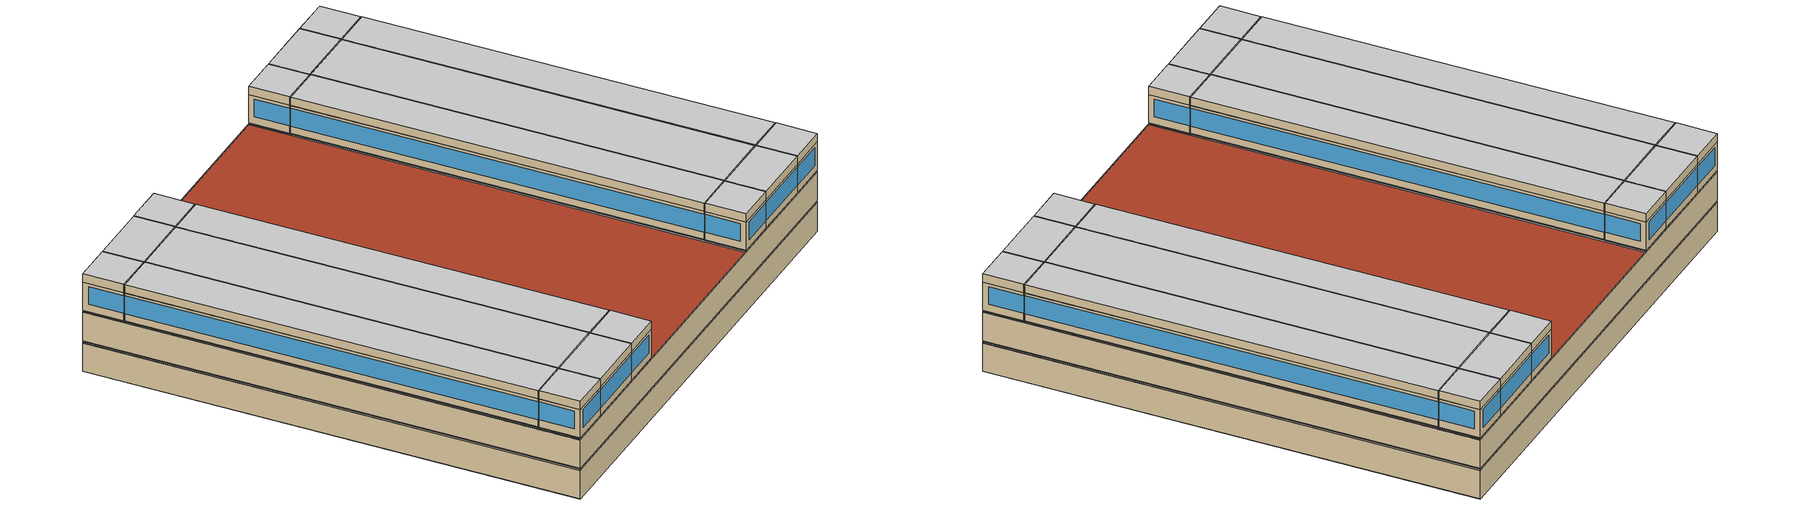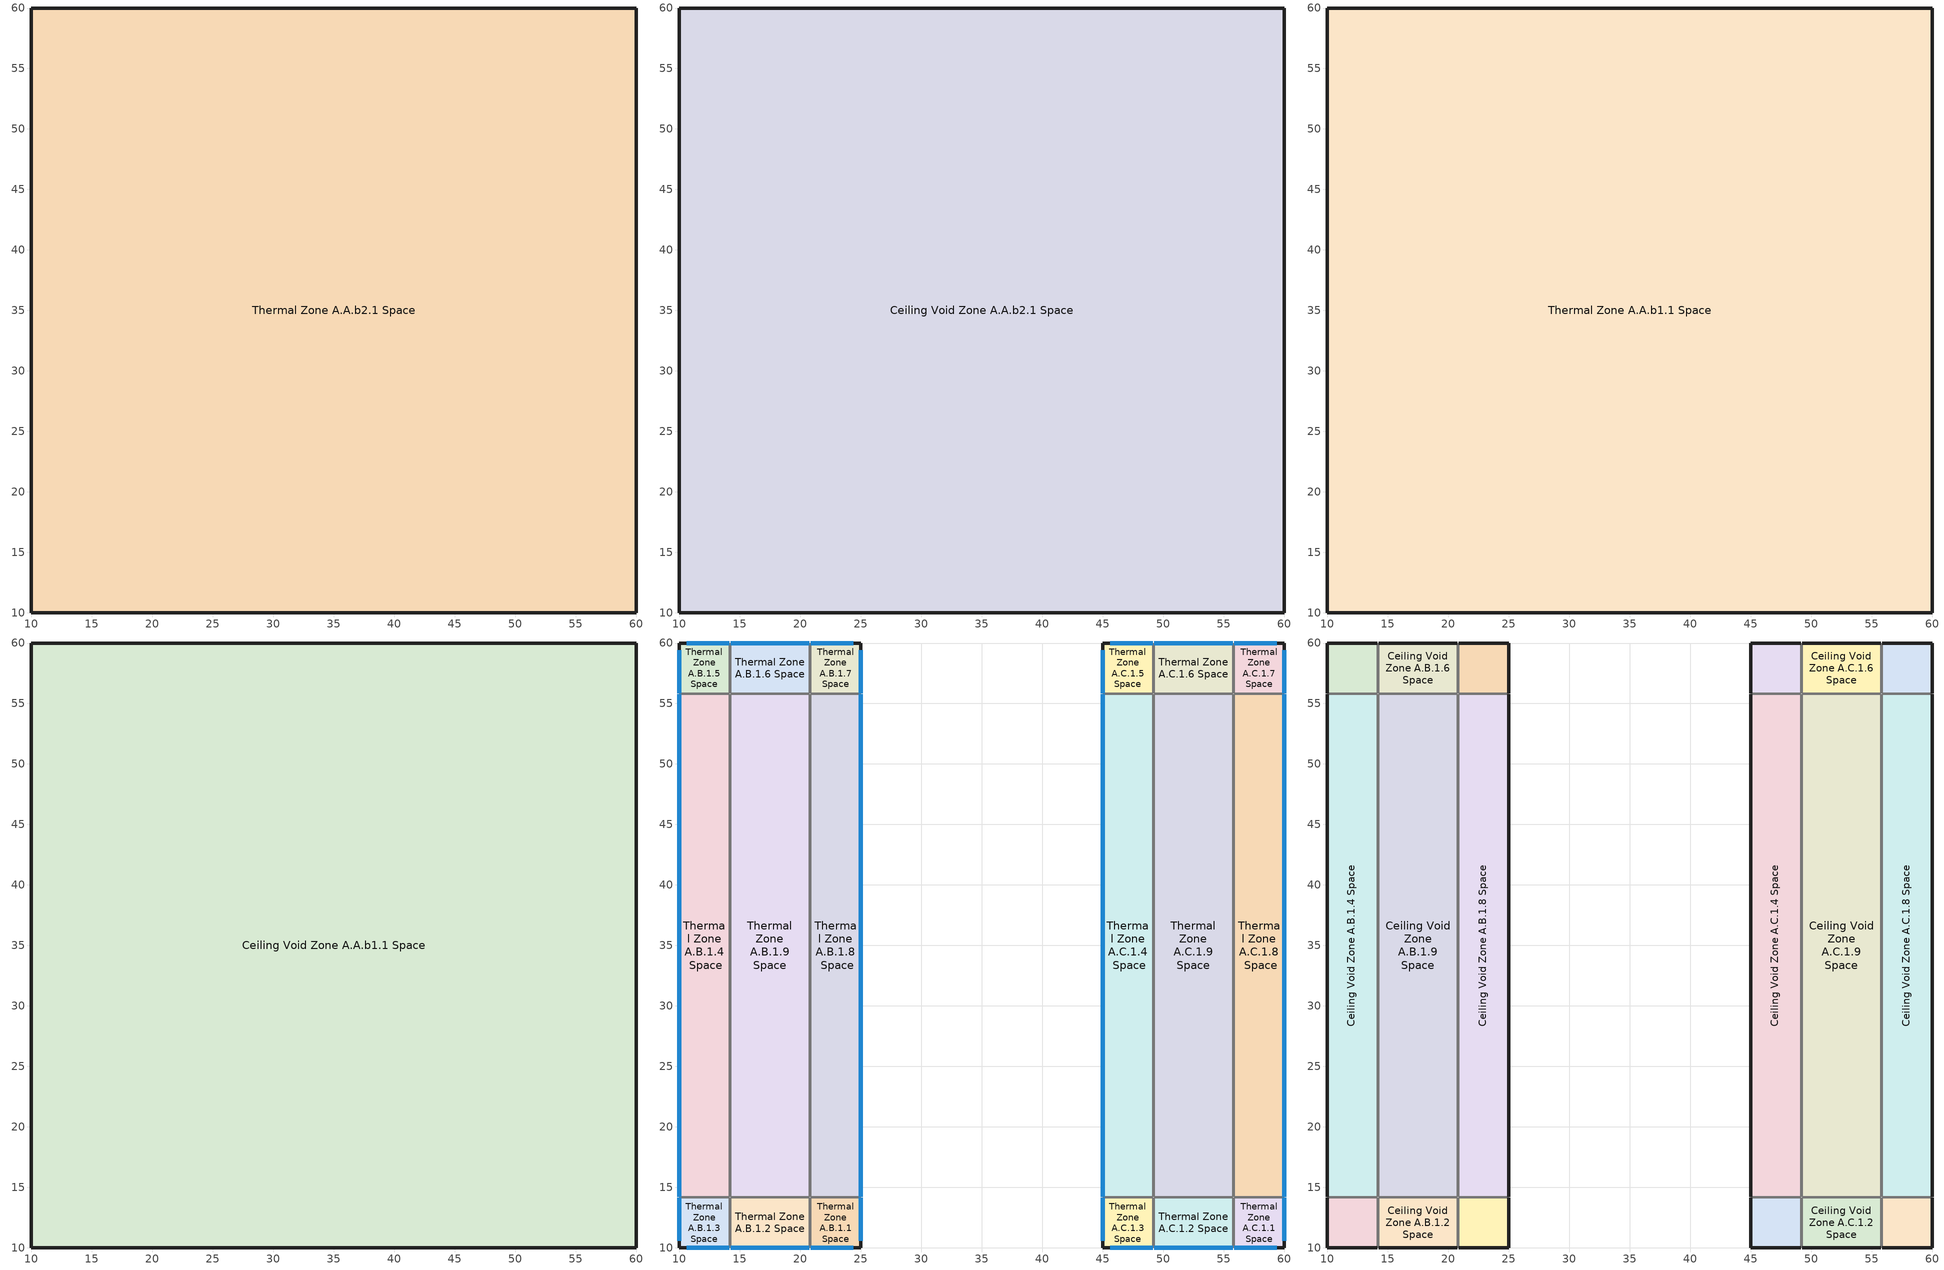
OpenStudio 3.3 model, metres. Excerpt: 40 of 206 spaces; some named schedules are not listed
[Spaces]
Thermal Zone A.A.b2.1 Space
 floor outside (FLOOR-Int_4"LWConcrete): 60,60 60,10 10,10 10,60 z-6.6
 wall ground: 10,10 60,10 60,60 10,60 10,10 z-6.6:-3.56
Ceiling Void Zone A.A.b2.1 Space
 floor to Thermal Zone A.A.b2.1 Space (Ceiling-Acoustic Tile (0.75")): 60,60 60,10 10,10 10,60 z-3.54
 wall ground: 10,10 60,10 60,60 10,60 10,10 z-3.54:-3.4
Thermal Zone A.A.b1.1 Space
 floor to Ceiling Void Zone A.A.b2.1 Space (FLOOR-Int_4"LWConcrete): 60,60 60,10 10,10 10,60 z-3.3
 wall ground: 10,10 60,10 60,60 10,60 10,10 z-3.3:-0.26
 roof outside (Roof NonRes InsAbove CZ4 ASHRAE90.1-2016): 45,10 45,60 25,60 25,10 z-0.26
Ceiling Void Zone A.A.b1.1 Space
 floor to Thermal Zone A.A.b1.1 Space (Ceiling-Acoustic Tile (0.75")): 60,60 60,10 10,10 10,60 z-0.24
 wall ground: 10,10 60,10 60,60 10,60 10,10 z-0.24:-0.1
 roof outside (FLOOR-Int_4"LWConcrete): 25,55.75 25,55.85 20.85,55.85 20.85,55.75 z-0.1; 14.15,14.15 14.25,14.25 14.25,60 14.15,60 z-0.1; 20.75,14.15 20.85,14.25 20.85,60 20.75,60 z-0.1; 25,14.15 25,14.25 20.85,14.25 20.75,14.15 z-0.1; 20.75,14.15 20.75,14.25 14.25,14.25 14.15,14.15 z-0.1; 14.15,14.15 14.15,14.25 10,14.25 10,14.15 z-0.1; 20.85,10 20.85,14.15 20.75,14.15 20.75,10 z-0.1; 14.25,10 14.25,14.15 14.15,14.15 14.15,10 z-0.1; 14.15,55.75 14.15,55.85 10,55.85 10,55.75 z-0.1; 20.75,55.75 20.75,55.85 14.25,55.85 14.25,55.75 z-0.1; 60,55.75 60,55.85 55.85,55.85 55.85,55.75 z-0.1; 49.15,14.15 49.25,14.25 49.25,60 49.15,60 z-0.1; 55.75,14.15 55.85,14.25 55.85,60 55.75,60 z-0.1; 60,14.15 60,14.25 55.85,14.25 55.75,14.15 z-0.1; 55.75,14.15 55.75,14.25 49.25,14.25 49.15,14.15 z-0.1; 49.15,14.15 49.15,14.25 45,14.25 45,14.15 z-0.1; 55.85,10 55.85,14.15 55.75,14.15 55.75,10 z-0.1; 49.25,10 49.25,14.15 49.15,14.15 49.15,10 z-0.1; 49.15,55.75 49.15,55.85 45,55.85 45,55.75 z-0.1; 55.75,55.75 55.75,55.85 49.25,55.85 49.25,55.75 z-0.1
Thermal Zone A.B.1.3 Space
 floor to Ceiling Void Zone A.A.b1.1 Space (FLOOR-Int_4"LWConcrete): 14.15,14.15 14.15,10 10,10 10,14.15 z0
 wall outside (Wall NonRes MetBldg CZ4 ASHRAE90.1-2016): 10,14.15 10,10 14.15,10 z0:3
 wall to Thermal Zone A.B.1.2 Space (Wall-Int_MtlStudGyp-4" / 100mm): 14.15,10 14.15,14.15 z0:3
 wall to Thermal Zone A.B.1.4 Space (Wall-Int_MtlStudGyp-4" / 100mm): 14.15,14.15 10,14.15 z0:3
 window (VertFen NonRes MetalFixed CZ4 ASHRAE90.1-2016): 10.6,10 14.15,10 / 10,14.15 10,10.6 z0.78:2.7
Thermal Zone A.B.1.4 Space
 floor to Ceiling Void Zone A.A.b1.1 Space (FLOOR-Int_4"LWConcrete): 14.15,55.75 14.15,14.25 10,14.25 10,55.75 z0
 wall outside (Wall NonRes MetBldg CZ4 ASHRAE90.1-2016): 10,55.75 10,14.25 z0:3
 wall to Thermal Zone A.B.1.9 Space (Wall-Int_MtlStudGyp-4" / 100mm): 14.15,14.25 14.15,55.75 z0:3
 wall to Thermal Zone A.B.1.5 Space (Wall-Int_MtlStudGyp-4" / 100mm): 14.15,55.75 10,55.75 z0:3
 window (VertFen NonRes MetalFixed CZ4 ASHRAE90.1-2016): 10,55.75 10,14.25 z0.78:2.7
Thermal Zone A.B.1.9 Space
 floor to Ceiling Void Zone A.A.b1.1 Space (FLOOR-Int_4"LWConcrete): 20.75,55.75 20.75,14.25 14.25,14.25 14.25,55.75 z0
 wall to Thermal Zone A.B.1.8 Space (Wall-Int_MtlStudGyp-4" / 100mm): 20.75,14.25 20.75,55.75 z0:3
 wall to Thermal Zone A.B.1.2 Space (Wall-Int_MtlStudGyp-4" / 100mm): 14.25,14.25 20.75,14.25 z0:3
 wall to Thermal Zone A.B.1.6 Space (Wall-Int_MtlStudGyp-4" / 100mm): 20.75,55.75 14.25,55.75 z0:3
Thermal Zone A.C.1.5 Space
 floor to Ceiling Void Zone A.A.b1.1 Space (FLOOR-Int_4"LWConcrete): 49.15,60 49.15,55.85 45,55.85 45,60 z0
 wall outside (Wall NonRes MetBldg CZ4 ASHRAE90.1-2016): 49.15,60 45,60 45,55.85 z0:3
 wall to Thermal Zone A.C.1.4 Space (Wall-Int_MtlStudGyp-4" / 100mm): 45,55.85 49.15,55.85 z0:3
 wall to Thermal Zone A.C.1.6 Space (Wall-Int_MtlStudGyp-4" / 100mm): 49.15,55.85 49.15,60 z0:3
 window (VertFen NonRes MetalFixed CZ4 ASHRAE90.1-2016): 45,59.4 45,55.85 / 49.15,60 45.6,60 z0.78:2.7
Thermal Zone A.C.1.2 Space
 floor to Ceiling Void Zone A.A.b1.1 Space (FLOOR-Int_4"LWConcrete): 55.75,14.15 55.75,10 49.25,10 49.25,14.15 z0
 wall outside (Wall NonRes MetBldg CZ4 ASHRAE90.1-2016): 49.25,10 55.75,10 z0:3
 wall to Thermal Zone A.C.1.9 Space (Wall-Int_MtlStudGyp-4" / 100mm): 55.75,14.15 49.25,14.15 z0:3
 wall to Thermal Zone A.C.1.1 Space (Wall-Int_MtlStudGyp-4" / 100mm): 55.75,10 55.75,14.15 z0:3
 wall to Thermal Zone A.C.1.3 Space (Wall-Int_MtlStudGyp-4" / 100mm): 49.25,14.15 49.25,10 z0:3
 window (VertFen NonRes MetalFixed CZ4 ASHRAE90.1-2016): 49.25,10 55.75,10 z0.78:2.7
Thermal Zone A.B.1.7 Space
 floor to Ceiling Void Zone A.A.b1.1 Space (FLOOR-Int_4"LWConcrete): 25,60 25,55.85 20.85,55.85 20.85,60 z0
 wall outside (Wall NonRes MetBldg CZ4 ASHRAE90.1-2016): 25,55.85 25,60 20.85,60 z0:3
 wall to Thermal Zone A.B.1.6 Space (Wall-Int_MtlStudGyp-4" / 100mm): 20.85,60 20.85,55.85 z0:3
 wall to Thermal Zone A.B.1.8 Space (Wall-Int_MtlStudGyp-4" / 100mm): 20.85,55.85 25,55.85 z0:3
 window (VertFen NonRes MetalFixed CZ4 ASHRAE90.1-2016): 24.4,60 20.85,60 / 25,55.85 25,59.4 z0.78:2.7
Thermal Zone A.B.1.1 Space
 floor to Ceiling Void Zone A.A.b1.1 Space (FLOOR-Int_4"LWConcrete): 25,14.15 25,10 20.85,10 20.85,14.15 z0
 wall outside (Wall NonRes MetBldg CZ4 ASHRAE90.1-2016): 20.85,10 25,10 25,14.15 z0:3
 wall to Thermal Zone A.B.1.8 Space (Wall-Int_MtlStudGyp-4" / 100mm): 25,14.15 20.85,14.15 z0:3
 wall to Thermal Zone A.B.1.2 Space (Wall-Int_MtlStudGyp-4" / 100mm): 20.85,14.15 20.85,10 z0:3
 window (VertFen NonRes MetalFixed CZ4 ASHRAE90.1-2016): 20.85,10 24.4,10 / 25,10.6 25,14.15 z0.78:2.7
Thermal Zone A.B.1.8 Space
 floor to Ceiling Void Zone A.A.b1.1 Space (FLOOR-Int_4"LWConcrete): 25,55.75 25,14.25 20.85,14.25 20.85,55.75 z0
 wall outside (Wall NonRes MetBldg CZ4 ASHRAE90.1-2016): 25,14.25 25,55.75 z0:3
 window (VertFen NonRes MetalFixed CZ4 ASHRAE90.1-2016): 25,14.25 25,55.75 z0.78:2.7
Thermal Zone A.B.1.2 Space
 floor to Ceiling Void Zone A.A.b1.1 Space (FLOOR-Int_4"LWConcrete): 20.75,14.15 20.75,10 14.25,10 14.25,14.15 z0
 wall outside (Wall NonRes MetBldg CZ4 ASHRAE90.1-2016): 14.25,10 20.75,10 z0:3
 window (VertFen NonRes MetalFixed CZ4 ASHRAE90.1-2016): 14.25,10 20.75,10 z0.78:2.7
Thermal Zone A.B.1.5 Space
 floor to Ceiling Void Zone A.A.b1.1 Space (FLOOR-Int_4"LWConcrete): 14.15,60 14.15,55.85 10,55.85 10,60 z0
 wall outside (Wall NonRes MetBldg CZ4 ASHRAE90.1-2016): 14.15,60 10,60 10,55.85 z0:3
 wall to Thermal Zone A.B.1.6 Space (Wall-Int_MtlStudGyp-4" / 100mm): 14.15,55.85 14.15,60 z0:3
 window (VertFen NonRes MetalFixed CZ4 ASHRAE90.1-2016): 14.15,60 10.6,60 / 10,59.4 10,55.85 z0.78:2.7
Thermal Zone A.B.1.6 Space
 floor to Ceiling Void Zone A.A.b1.1 Space (FLOOR-Int_4"LWConcrete): 20.75,60 20.75,55.85 14.25,55.85 14.25,60 z0
 wall outside (Wall NonRes MetBldg CZ4 ASHRAE90.1-2016): 20.75,60 14.25,60 z0:3
 window (VertFen NonRes MetalFixed CZ4 ASHRAE90.1-2016): 20.75,60 14.25,60 z0.78:2.7
Thermal Zone A.C.1.7 Space
 floor to Ceiling Void Zone A.A.b1.1 Space (FLOOR-Int_4"LWConcrete): 60,60 60,55.85 55.85,55.85 55.85,60 z0
 wall outside (Wall NonRes MetBldg CZ4 ASHRAE90.1-2016): 60,55.85 60,60 55.85,60 z0:3
 wall to Thermal Zone A.C.1.6 Space (Wall-Int_MtlStudGyp-4" / 100mm): 55.85,60 55.85,55.85 z0:3
 wall to Thermal Zone A.C.1.8 Space (Wall-Int_MtlStudGyp-4" / 100mm): 55.85,55.85 60,55.85 z0:3
 window (VertFen NonRes MetalFixed CZ4 ASHRAE90.1-2016): 60,55.85 60,59.4 / 59.4,60 55.85,60 z0.78:2.7
Thermal Zone A.C.1.1 Space
 floor to Ceiling Void Zone A.A.b1.1 Space (FLOOR-Int_4"LWConcrete): 60,14.15 60,10 55.85,10 55.85,14.15 z0
 wall outside (Wall NonRes MetBldg CZ4 ASHRAE90.1-2016): 55.85,10 60,10 60,14.15 z0:3
 wall to Thermal Zone A.C.1.8 Space (Wall-Int_MtlStudGyp-4" / 100mm): 60,14.15 55.85,14.15 z0:3
 window (VertFen NonRes MetalFixed CZ4 ASHRAE90.1-2016): 55.85,10 59.4,10 / 60,10.6 60,14.15 z0.78:2.7
Thermal Zone A.C.1.3 Space
 floor to Ceiling Void Zone A.A.b1.1 Space (FLOOR-Int_4"LWConcrete): 49.15,14.15 49.15,10 45,10 45,14.15 z0
 wall outside (Wall NonRes MetBldg CZ4 ASHRAE90.1-2016): 45,14.15 45,10 49.15,10 z0:3
 wall to Thermal Zone A.C.1.4 Space (Wall-Int_MtlStudGyp-4" / 100mm): 49.15,14.15 45,14.15 z0:3
 window (VertFen NonRes MetalFixed CZ4 ASHRAE90.1-2016): 45.6,10 49.15,10 / 45,14.15 45,10.6 z0.78:2.7
Thermal Zone A.C.1.4 Space
 floor to Ceiling Void Zone A.A.b1.1 Space (FLOOR-Int_4"LWConcrete): 49.15,55.75 49.15,14.25 45,14.25 45,55.75 z0
 wall outside (Wall NonRes MetBldg CZ4 ASHRAE90.1-2016): 45,55.75 45,14.25 z0:3
 wall to Thermal Zone A.C.1.9 Space (Wall-Int_MtlStudGyp-4" / 100mm): 49.15,14.25 49.15,55.75 z0:3
 window (VertFen NonRes MetalFixed CZ4 ASHRAE90.1-2016): 45,55.75 45,14.25 z0.78:2.7
Thermal Zone A.C.1.6 Space
 floor to Ceiling Void Zone A.A.b1.1 Space (FLOOR-Int_4"LWConcrete): 55.75,60 55.75,55.85 49.25,55.85 49.25,60 z0
 wall outside (Wall NonRes MetBldg CZ4 ASHRAE90.1-2016): 55.75,60 49.25,60 z0:3
 wall to Thermal Zone A.C.1.9 Space (Wall-Int_MtlStudGyp-4" / 100mm): 49.25,55.85 55.75,55.85 z0:3
 window (VertFen NonRes MetalFixed CZ4 ASHRAE90.1-2016): 55.75,60 49.25,60 z0.78:2.7
Thermal Zone A.C.1.8 Space
 floor to Ceiling Void Zone A.A.b1.1 Space (FLOOR-Int_4"LWConcrete): 60,55.75 60,14.25 55.85,14.25 55.85,55.75 z0
 wall outside (Wall NonRes MetBldg CZ4 ASHRAE90.1-2016): 60,14.25 60,55.75 z0:3
 wall to Thermal Zone A.C.1.9 Space (Wall-Int_MtlStudGyp-4" / 100mm): 55.85,55.75 55.85,14.25 z0:3
 window (VertFen NonRes MetalFixed CZ4 ASHRAE90.1-2016): 60,14.25 60,55.75 z0.78:2.7
Thermal Zone A.C.1.9 Space
 floor to Ceiling Void Zone A.A.b1.1 Space (FLOOR-Int_4"LWConcrete): 55.75,55.75 55.75,14.25 49.25,14.25 49.25,55.75 z0
Ceiling Void Zone A.B.1.2 Space
 floor to Thermal Zone A.B.1.2 Space (Ceiling-Acoustic Tile (0.75")): 20.75,14.15 20.75,10 14.25,10 14.25,14.15 z3.02
 wall outside (Wall NonRes MetBldg CZ4 ASHRAE90.1-2016): 14.25,10 20.75,10 z3.02:3.9
 wall to Ceiling Void Zone A.B.1.1 Space (Wall-Int_MtlStudGyp-4" / 100mm): 20.75,10 20.75,14.15 z3.02:3.9
 wall to Ceiling Void Zone A.B.1.9 Space (Wall-Int_MtlStudGyp-4" / 100mm): 20.75,14.15 14.25,14.15 z3.02:3.9
 wall to Ceiling Void Zone A.B.1.3 Space (Wall-Int_MtlStudGyp-4" / 100mm): 14.25,14.15 14.25,10 z3.02:3.9
 ceiling to Thermal Zone A.B.2.2 Space (FLOOR-Int_4"LWConcrete): 20.75,10 20.75,14.15 14.25,14.15 14.25,10 z3.9
Ceiling Void Zone A.B.1.5 Space
 floor to Thermal Zone A.B.1.5 Space (Ceiling-Acoustic Tile (0.75")): 14.15,60 14.15,55.85 10,55.85 10,60 z3.02
 wall outside (Wall NonRes MetBldg CZ4 ASHRAE90.1-2016): 14.15,60 10,60 10,55.85 z3.02:3.9
 wall to Ceiling Void Zone A.B.1.4 Space (Wall-Int_MtlStudGyp-4" / 100mm): 10,55.85 14.15,55.85 z3.02:3.9
 wall to Ceiling Void Zone A.B.1.6 Space (Wall-Int_MtlStudGyp-4" / 100mm): 14.15,55.85 14.15,60 z3.02:3.9
 ceiling to Thermal Zone A.B.2.5 Space (FLOOR-Int_4"LWConcrete): 14.15,55.85 14.15,60 10,60 10,55.85 z3.9
Ceiling Void Zone A.C.1.7 Space
 floor to Thermal Zone A.C.1.7 Space (Ceiling-Acoustic Tile (0.75")): 60,60 60,55.85 55.85,55.85 55.85,60 z3.02
 wall outside (Wall NonRes MetBldg CZ4 ASHRAE90.1-2016): 60,55.85 60,60 55.85,60 z3.02:3.9
 wall to Ceiling Void Zone A.C.1.6 Space (Wall-Int_MtlStudGyp-4" / 100mm): 55.85,60 55.85,55.85 z3.02:3.9
 wall to Ceiling Void Zone A.C.1.8 Space (Wall-Int_MtlStudGyp-4" / 100mm): 55.85,55.85 60,55.85 z3.02:3.9
 ceiling to Thermal Zone A.C.2.7 Space (FLOOR-Int_4"LWConcrete): 60,55.85 60,60 55.85,60 55.85,55.85 z3.9
Ceiling Void Zone A.B.1.3 Space
 floor to Thermal Zone A.B.1.3 Space (Ceiling-Acoustic Tile (0.75")): 14.15,14.15 14.15,10 10,10 10,14.15 z3.02
 wall outside (Wall NonRes MetBldg CZ4 ASHRAE90.1-2016): 10,14.15 10,10 14.15,10 z3.02:3.9
 wall to Ceiling Void Zone A.B.1.4 Space (Wall-Int_MtlStudGyp-4" / 100mm): 14.15,14.15 10,14.15 z3.02:3.9
 ceiling to Thermal Zone A.B.2.3 Space (FLOOR-Int_4"LWConcrete): 14.15,10 14.15,14.15 10,14.15 10,10 z3.9
Ceiling Void Zone A.B.1.8 Space
 floor to Thermal Zone A.B.1.8 Space (Ceiling-Acoustic Tile (0.75")): 25,55.75 25,14.25 20.85,14.25 20.85,55.75 z3.02
 wall outside (Wall NonRes MetBldg CZ4 ASHRAE90.1-2016): 25,14.25 25,55.75 z3.02:3.9
 wall to Ceiling Void Zone A.B.1.9 Space (Wall-Int_MtlStudGyp-4" / 100mm): 20.85,55.75 20.85,14.25 z3.02:3.9
 wall to Ceiling Void Zone A.B.1.1 Space (Wall-Int_MtlStudGyp-4" / 100mm): 20.85,14.25 25,14.25 z3.02:3.9
 wall to Ceiling Void Zone A.B.1.7 Space (Wall-Int_MtlStudGyp-4" / 100mm): 25,55.75 20.85,55.75 z3.02:3.9
 ceiling to Thermal Zone A.B.2.8 Space (FLOOR-Int_4"LWConcrete): 25,14.25 25,55.75 20.85,55.75 20.85,14.25 z3.9
Ceiling Void Zone A.B.1.1 Space
 floor to Thermal Zone A.B.1.1 Space (Ceiling-Acoustic Tile (0.75")): 25,14.15 25,10 20.85,10 20.85,14.15 z3.02
 wall outside (Wall NonRes MetBldg CZ4 ASHRAE90.1-2016): 20.85,10 25,10 25,14.15 z3.02:3.9
 ceiling to Thermal Zone A.B.2.1 Space (FLOOR-Int_4"LWConcrete): 25,10 25,14.15 20.85,14.15 20.85,10 z3.9
Ceiling Void Zone A.B.1.4 Space
 floor to Thermal Zone A.B.1.4 Space (Ceiling-Acoustic Tile (0.75")): 14.15,55.75 14.15,14.25 10,14.25 10,55.75 z3.02
 wall outside (Wall NonRes MetBldg CZ4 ASHRAE90.1-2016): 10,55.75 10,14.25 z3.02:3.9
 wall to Ceiling Void Zone A.B.1.9 Space (Wall-Int_MtlStudGyp-4" / 100mm): 14.15,14.25 14.15,55.75 z3.02:3.9
 ceiling to Thermal Zone A.B.2.4 Space (FLOOR-Int_4"LWConcrete): 14.15,14.25 14.15,55.75 10,55.75 10,14.25 z3.9
Ceiling Void Zone A.B.1.6 Space
 floor to Thermal Zone A.B.1.6 Space (Ceiling-Acoustic Tile (0.75")): 20.75,60 20.75,55.85 14.25,55.85 14.25,60 z3.02
 wall outside (Wall NonRes MetBldg CZ4 ASHRAE90.1-2016): 20.75,60 14.25,60 z3.02:3.9
 wall to Ceiling Void Zone A.B.1.9 Space (Wall-Int_MtlStudGyp-4" / 100mm): 14.25,55.85 20.75,55.85 z3.02:3.9
 wall to Ceiling Void Zone A.B.1.7 Space (Wall-Int_MtlStudGyp-4" / 100mm): 20.75,55.85 20.75,60 z3.02:3.9
 ceiling to Thermal Zone A.B.2.6 Space (FLOOR-Int_4"LWConcrete): 20.75,55.85 20.75,60 14.25,60 14.25,55.85 z3.9
Ceiling Void Zone A.B.1.7 Space
 floor to Thermal Zone A.B.1.7 Space (Ceiling-Acoustic Tile (0.75")): 25,60 25,55.85 20.85,55.85 20.85,60 z3.02
 wall outside (Wall NonRes MetBldg CZ4 ASHRAE90.1-2016): 25,55.85 25,60 20.85,60 z3.02:3.9
 ceiling to Thermal Zone A.B.2.7 Space (FLOOR-Int_4"LWConcrete): 25,55.85 25,60 20.85,60 20.85,55.85 z3.9
Ceiling Void Zone A.B.1.9 Space
 floor to Thermal Zone A.B.1.9 Space (Ceiling-Acoustic Tile (0.75")): 20.75,55.75 20.75,14.25 14.25,14.25 14.25,55.75 z3.02
 ceiling to Thermal Zone A.B.2.9 Space (FLOOR-Int_4"LWConcrete): 20.75,14.25 20.75,55.75 14.25,55.75 14.25,14.25 z3.9
Ceiling Void Zone A.C.1.1 Space
 floor to Thermal Zone A.C.1.1 Space (Ceiling-Acoustic Tile (0.75")): 60,14.15 60,10 55.85,10 55.85,14.15 z3.02
 wall outside (Wall NonRes MetBldg CZ4 ASHRAE90.1-2016): 55.85,10 60,10 60,14.15 z3.02:3.9
 wall to Ceiling Void Zone A.C.1.8 Space (Wall-Int_MtlStudGyp-4" / 100mm): 60,14.15 55.85,14.15 z3.02:3.9
 wall to Ceiling Void Zone A.C.1.2 Space (Wall-Int_MtlStudGyp-4" / 100mm): 55.85,14.15 55.85,10 z3.02:3.9
 ceiling to Thermal Zone A.C.2.1 Space (FLOOR-Int_4"LWConcrete): 60,10 60,14.15 55.85,14.15 55.85,10 z3.9
Ceiling Void Zone A.C.1.2 Space
 floor to Thermal Zone A.C.1.2 Space (Ceiling-Acoustic Tile (0.75")): 55.75,14.15 55.75,10 49.25,10 49.25,14.15 z3.02
 wall outside (Wall NonRes MetBldg CZ4 ASHRAE90.1-2016): 49.25,10 55.75,10 z3.02:3.9
 wall to Ceiling Void Zone A.C.1.9 Space (Wall-Int_MtlStudGyp-4" / 100mm): 55.75,14.15 49.25,14.15 z3.02:3.9
 wall to Ceiling Void Zone A.C.1.3 Space (Wall-Int_MtlStudGyp-4" / 100mm): 49.25,14.15 49.25,10 z3.02:3.9
 ceiling to Thermal Zone A.C.2.2 Space (FLOOR-Int_4"LWConcrete): 55.75,10 55.75,14.15 49.25,14.15 49.25,10 z3.9
Ceiling Void Zone A.C.1.3 Space
 floor to Thermal Zone A.C.1.3 Space (Ceiling-Acoustic Tile (0.75")): 49.15,14.15 49.15,10 45,10 45,14.15 z3.02
 wall outside (Wall NonRes MetBldg CZ4 ASHRAE90.1-2016): 45,14.15 45,10 49.15,10 z3.02:3.9
 wall to Ceiling Void Zone A.C.1.4 Space (Wall-Int_MtlStudGyp-4" / 100mm): 49.15,14.15 45,14.15 z3.02:3.9
 ceiling to Thermal Zone A.C.2.3 Space (FLOOR-Int_4"LWConcrete): 49.15,10 49.15,14.15 45,14.15 45,10 z3.9
Ceiling Void Zone A.C.1.4 Space
 floor to Thermal Zone A.C.1.4 Space (Ceiling-Acoustic Tile (0.75")): 49.15,55.75 49.15,14.25 45,14.25 45,55.75 z3.02
 wall outside (Wall NonRes MetBldg CZ4 ASHRAE90.1-2016): 45,55.75 45,14.25 z3.02:3.9
 wall to Ceiling Void Zone A.C.1.9 Space (Wall-Int_MtlStudGyp-4" / 100mm): 49.15,14.25 49.15,55.75 z3.02:3.9
 wall to Ceiling Void Zone A.C.1.5 Space (Wall-Int_MtlStudGyp-4" / 100mm): 49.15,55.75 45,55.75 z3.02:3.9
 ceiling to Thermal Zone A.C.2.4 Space (FLOOR-Int_4"LWConcrete): 49.15,14.25 49.15,55.75 45,55.75 45,14.25 z3.9
Ceiling Void Zone A.C.1.5 Space
 floor to Thermal Zone A.C.1.5 Space (Ceiling-Acoustic Tile (0.75")): 49.15,60 49.15,55.85 45,55.85 45,60 z3.02
 wall outside (Wall NonRes MetBldg CZ4 ASHRAE90.1-2016): 49.15,60 45,60 45,55.85 z3.02:3.9
 wall to Ceiling Void Zone A.C.1.6 Space (Wall-Int_MtlStudGyp-4" / 100mm): 49.15,55.85 49.15,60 z3.02:3.9
 ceiling to Thermal Zone A.C.2.5 Space (FLOOR-Int_4"LWConcrete): 49.15,55.85 49.15,60 45,60 45,55.85 z3.9
Ceiling Void Zone A.C.1.6 Space
 floor to Thermal Zone A.C.1.6 Space (Ceiling-Acoustic Tile (0.75")): 55.75,60 55.75,55.85 49.25,55.85 49.25,60 z3.02
 wall outside (Wall NonRes MetBldg CZ4 ASHRAE90.1-2016): 55.75,60 49.25,60 z3.02:3.9
 wall to Ceiling Void Zone A.C.1.9 Space (Wall-Int_MtlStudGyp-4" / 100mm): 49.25,55.85 55.75,55.85 z3.02:3.9
 ceiling to Thermal Zone A.C.2.6 Space (FLOOR-Int_4"LWConcrete): 55.75,55.85 55.75,60 49.25,60 49.25,55.85 z3.9
Ceiling Void Zone A.C.1.8 Space
 floor to Thermal Zone A.C.1.8 Space (Ceiling-Acoustic Tile (0.75")): 60,55.75 60,14.25 55.85,14.25 55.85,55.75 z3.02
 wall outside (Wall NonRes MetBldg CZ4 ASHRAE90.1-2016): 60,14.25 60,55.75 z3.02:3.9
 wall to Ceiling Void Zone A.C.1.9 Space (Wall-Int_MtlStudGyp-4" / 100mm): 55.85,55.75 55.85,14.25 z3.02:3.9
 ceiling to Thermal Zone A.C.2.8 Space (FLOOR-Int_4"LWConcrete): 60,14.25 60,55.75 55.85,55.75 55.85,14.25 z3.9
Ceiling Void Zone A.C.1.9 Space
 floor to Thermal Zone A.C.1.9 Space (Ceiling-Acoustic Tile (0.75")): 55.75,55.75 55.75,14.25 49.25,14.25 49.25,55.75 z3.02
 ceiling to Thermal Zone A.C.2.9 Space (FLOOR-Int_4"LWConcrete): 55.75,14.25 55.75,55.75 49.25,55.75 49.25,14.25 z3.9
[Building]
Building (A): North Axis {deg}=0
[Site]
Site 1
[ClimateZones]
Climate Zone Institution Name 1=ASHRAE; Climate Zone Document Name 1=ANSI/ASHRAE Standard 169; Climate Zone Document Year 1=2006; Climate Zone Institution Name 2=CEC; Climate Zone Document Name 2=California Climate Zone Descriptions; Climate Zone Document Year 2=1995
[Construction]
Ceiling-Acoustic Tile (0.75"): INT-FINISH_AcousticTile [.75 in][1.905 cm]
VertFen NonRes MetalFixed CZ4 ASHRAE90.1-2016: Glazing NonRes MetalFixed CZ4 ASHRAE90.1-2016 [.236 in][.6 cm]
Wall NonRes MetBldg CZ4 ASHRAE90.1-2016: F08 Metal surface [.059 in][.15 cm], COMNET-Framing/Insulation-Wall Metal Framing w/ R-0 [3 in][7.62 cm], Continuous insulation R-15.8 [.95 in][2.413 cm], Gypsum or plaster board [.5 in][1.27 cm]
Wall-Int_MtlStudGyp-4" / 100mm: INT-FINISH_GypsumBoard [.5 in][1.27 cm], FRAME-INSUL_MetalStudsBattInsulation [3 in][7.62 cm], INT-FINISH_GypsumBoard [.5 in][1.27 cm]
FLOOR-Int_4"LWConcrete: CONCRT_Concrete_LW [4 in][10.16 cm]
Roof NonRes InsAbove CZ4 ASHRAE90.1-2016: Built-up Roofing [.375 in][.953 cm], Continuous insulation R-30 [1.803 in][4.58 cm], Concrete Density 145 lb/ft3 [8 in][20.32 cm]
[Material]
Name | Roughness | Thickness {m} | Conductivity {W/m-K} | Density {kg/m3} | Specific Heat {J/kg-K} | Thermal Absorptance | Solar Absorptance | Visible Absorptance
Built-up Roofing [.375 in][.953 cm] | VeryRough | 0.009525 | 0.155736 | 1121.29 | 1380.72 | 0.9 | 0.7 | 0.7
INT-FINISH_AcousticTile [.75 in][1.905 cm] | Smooth | 0.01905 | 0.06 | 368.424 | 585.76 | 0.9 | 0.7 | 0.7
F08 Metal surface [.059 in][.15 cm] | Smooth | 0.0014986 | 45.2803 | 7824.05 | 502.08 | 0.9 | 0.7 | 0.7
Gypsum or plaster board [.5 in][1.27 cm] | MediumSmooth | 0.0127 | 0.579796 | 799.961 | 1087.84 | 0.9 | 0.7 | 0.7
INT-FINISH_GypsumBoard [.5 in][1.27 cm] | MediumSmooth | 0.0127 | 0.155736 | 799.962 | 836.8 | 0.9 | 0.7 | 0.7
FRAME-INSUL_MetalStudsBattInsulation [3 in][7.62 cm] | MediumSmooth | 0.0762 | 0.0966327 | 600.051 | 920.48 | 0.5 | 0.3 | 0.3
CONCRT_Concrete_LW [4 in][10.16 cm] | Rough | 0.1016 | 0.529316 | 1280.03 | 836.8 | 0.8 | 0.65 | 0.65
Concrete Density 145 lb/ft3 [8 in][20.32 cm] | MediumRough | 0.2032 | 2.30765 | 3.6057 | 836.8 | 0.9 | 0.7 | 0.7
[Material:NoMass] Roughness=MediumRough; Thermal Absorptance=0.9; Solar Absorptance=0.7; Visible Absorptance=0.7
Name | Thermal Resistance {m2-K/W}
COMNET-Framing/Insulation-Wall Metal Framing w/ R-0 [3 in][7.62 cm] | 0.107427
Continuous insulation R-15.8 [.95 in][2.413 cm] | 2.64341
Continuous insulation R-30 [1.803 in][4.58 cm] | 9.52658
[WindowMaterial:SimpleGlazingSystem]
Glazing NonRes MetalFixed CZ4 ASHRAE90.1-2016 [.236 in][.6 cm]: U-Factor {W/m2-K}=2.15774; Solar Heat Gain Coefficient=0.36; Visible Transmittance=0.396
[ThermalZone] Multiplier=1; Use Ideal Air Loads=No
Name | Ceiling Height {m} | Volume {m3} | Thermostat
Thermal Zone A.A.b1.1 | 3.041475 | 7603.69 | Bldg-Parking Garage Dual setpoint
Ceiling Void Zone A.C.1.3; Ceiling Void Zone A.B.1.5; Ceiling Void Zone A.C.1.7; Ceiling Void Zone A.B.1.3; Ceiling Void Zone A.B.1.1; Ceiling Void Zone A.B.1.7; Ceiling Void Zone A.C.1.1; Ceiling Void Zone A.C.1.5 | 0.87935 | 15.1388
Ceiling Void Zone A.B.1.2; Ceiling Void Zone A.B.1.6; Ceiling Void Zone A.C.1.2; Ceiling Void Zone A.C.1.6 | 0.87935 | 23.71
Ceiling Void Zone A.A.b1.1; Ceiling Void Zone A.A.b2.1 | 0.137875 | 344.6875
Thermal Zone A.B.1.3 | 3 | 51.6476 | Bldg-Retail Dual setpoint 3
Thermal Zone A.B.1.4 | 3 | 516.556 | Bldg-Retail Dual setpoint 4
Thermal Zone A.B.1.9 | 3 | 809.02 | Bldg-Retail Dual setpoint 5
Thermal Zone A.A.b2.1 | 3.041475 | 7603.69 | Bldg-Parking Garage Dual setpoint 1
Thermal Zone A.C.1.5 | 3 | 51.64758 | Bldg-Retail Dual setpoint 6
Thermal Zone A.C.1.2 | 3 | 80.8894 | Bldg-Retail Dual setpoint 7
Thermal Zone A.B.1.7 | 3 | 51.6476 | Bldg-Retail Dual setpoint 9
Ceiling Void Zone A.B.1.8; Ceiling Void Zone A.C.1.8; Ceiling Void Zone A.B.1.4; Ceiling Void Zone A.C.1.4 | 0.87935 | 151.411
Thermal Zone A.B.1.1 | 3 | 51.6476 | Bldg-Retail Dual setpoint 13
Thermal Zone A.B.1.8 | 3 | 516.555 | Bldg-Retail Dual setpoint 16
Thermal Zone A.B.1.2 | 3 | 80.8894 | Bldg-Retail Dual setpoint 17
Thermal Zone A.B.1.5 | 3 | 51.64758 | Bldg-Retail Dual setpoint 19
Thermal Zone A.B.1.6 | 3 | 80.8895 | Bldg-Retail Dual setpoint 20
Ceiling Void Zone A.B.1.9; Ceiling Void Zone A.C.1.9 | 0.87935 | 237.137
Thermal Zone A.C.1.7 | 3 | 51.6476 | Bldg-Retail Dual setpoint 24
Thermal Zone A.C.1.1 | 3 | 51.6476 | Bldg-Retail Dual setpoint 28
Thermal Zone A.C.1.3 | 3 | 51.6476 | Bldg-Retail Dual setpoint 30
Thermal Zone A.C.1.4 | 3 | 516.556 | Bldg-Retail Dual setpoint 31
Thermal Zone A.C.1.6 | 3 | 80.8895 | Bldg-Retail Dual setpoint 32
Thermal Zone A.C.1.8 | 3 | 516.555 | Bldg-Retail Dual setpoint 33
Thermal Zone A.C.1.9 | 3 | 809.02 | Bldg-Retail Dual setpoint 34
[Space]
Name | Space Type | Thermal Zone | Part of Total Floor Area | Design Specification Outdoor Air Object
Thermal Zone A.A.b1.1 Space | Zone Group (Parking Garage)-1 | Thermal Zone A.A.b1.1 | Yes | Miscellaneous Spaces-Warehouses ASHRAE62.1-2016 1
Ceiling Void Zone A.C.1.3 Space |  | Ceiling Void Zone A.C.1.3 | No
Ceiling Void Zone A.B.1.2 Space |  | Ceiling Void Zone A.B.1.2 | No
Ceiling Void Zone A.A.b1.1 Space |  | Ceiling Void Zone A.A.b1.1 | No
Thermal Zone A.B.1.3 Space | Zone Group (Retail)-3 | Thermal Zone A.B.1.3 | Yes | Retail-Sales (except as below) ASHRAE62.1-2016 2
Thermal Zone A.B.1.4 Space | Zone Group (Retail)-3 | Thermal Zone A.B.1.4 | Yes | Retail-Sales (except as below) ASHRAE62.1-2016 3
Ceiling Void Zone A.B.1.5 Space |  | Ceiling Void Zone A.B.1.5 | No
Thermal Zone A.B.1.9 Space | Zone Group (Retail)-3 | Thermal Zone A.B.1.9 | Yes | Retail-Sales (except as below) ASHRAE62.1-2016 8
Ceiling Void Zone A.C.1.7 Space |  | Ceiling Void Zone A.C.1.7 | No
Thermal Zone A.A.b2.1 Space | Zone Group (Parking Garage)-1 | Thermal Zone A.A.b2.1 | Yes | Miscellaneous Spaces-Warehouses ASHRAE62.1-2016
Ceiling Void Zone A.B.1.3 Space |  | Ceiling Void Zone A.B.1.3 | No
Thermal Zone A.C.1.5 Space | Zone Group (Retail)-3 | Thermal Zone A.C.1.5 | Yes | Retail-Sales (except as below) ASHRAE62.1-2016 22
Thermal Zone A.C.1.2 Space | Zone Group (Retail)-3 | Thermal Zone A.C.1.2 | Yes | Retail-Sales (except as below) ASHRAE62.1-2016 19
Thermal Zone A.B.1.7 Space | Zone Group (Retail)-3 | Thermal Zone A.B.1.7 | Yes | Retail-Sales (except as below) ASHRAE62.1-2016 6
Ceiling Void Zone A.B.1.8 Space |  | Ceiling Void Zone A.B.1.8 | No
Ceiling Void Zone A.C.1.8 Space |  | Ceiling Void Zone A.C.1.8 | No
Thermal Zone A.B.1.1 Space | Zone Group (Retail)-3 | Thermal Zone A.B.1.1 | Yes | Retail-Sales (except as below) ASHRAE62.1-2016
Thermal Zone A.B.1.8 Space | Zone Group (Retail)-3 | Thermal Zone A.B.1.8 | Yes | Retail-Sales (except as below) ASHRAE62.1-2016 7
Ceiling Void Zone A.A.b2.1 Space |  | Ceiling Void Zone A.A.b2.1 | No
Ceiling Void Zone A.B.1.1 Space |  | Ceiling Void Zone A.B.1.1 | No
Thermal Zone A.B.1.2 Space | Zone Group (Retail)-3 | Thermal Zone A.B.1.2 | Yes | Retail-Sales (except as below) ASHRAE62.1-2016 1
Ceiling Void Zone A.B.1.4 Space |  | Ceiling Void Zone A.B.1.4 | No
Thermal Zone A.B.1.5 Space | Zone Group (Retail)-3 | Thermal Zone A.B.1.5 | Yes | Retail-Sales (except as below) ASHRAE62.1-2016 4
Ceiling Void Zone A.B.1.6 Space |  | Ceiling Void Zone A.B.1.6 | No
Thermal Zone A.B.1.6 Space | Zone Group (Retail)-3 | Thermal Zone A.B.1.6 | Yes | Retail-Sales (except as below) ASHRAE62.1-2016 5
Ceiling Void Zone A.B.1.7 Space |  | Ceiling Void Zone A.B.1.7 | No
Ceiling Void Zone A.B.1.9 Space |  | Ceiling Void Zone A.B.1.9 | No
Thermal Zone A.C.1.7 Space | Zone Group (Retail)-3 | Thermal Zone A.C.1.7 | Yes | Retail-Sales (except as below) ASHRAE62.1-2016 24
Ceiling Void Zone A.C.1.1 Space |  | Ceiling Void Zone A.C.1.1 | No
Thermal Zone A.C.1.1 Space | Zone Group (Retail)-3 | Thermal Zone A.C.1.1 | Yes | Retail-Sales (except as below) ASHRAE62.1-2016 18
Ceiling Void Zone A.C.1.2 Space |  | Ceiling Void Zone A.C.1.2 | No
Thermal Zone A.C.1.3 Space | Zone Group (Retail)-3 | Thermal Zone A.C.1.3 | Yes | Retail-Sales (except as below) ASHRAE62.1-2016 20
Ceiling Void Zone A.C.1.4 Space |  | Ceiling Void Zone A.C.1.4 | No
Thermal Zone A.C.1.4 Space | Zone Group (Retail)-3 | Thermal Zone A.C.1.4 | Yes | Retail-Sales (except as below) ASHRAE62.1-2016 21
Ceiling Void Zone A.C.1.5 Space |  | Ceiling Void Zone A.C.1.5 | No
Ceiling Void Zone A.C.1.6 Space |  | Ceiling Void Zone A.C.1.6 | No
Thermal Zone A.C.1.6 Space | Zone Group (Retail)-3 | Thermal Zone A.C.1.6 | Yes | Retail-Sales (except as below) ASHRAE62.1-2016 23
Thermal Zone A.C.1.8 Space | Zone Group (Retail)-3 | Thermal Zone A.C.1.8 | Yes | Retail-Sales (except as below) ASHRAE62.1-2016 25
Ceiling Void Zone A.C.1.9 Space |  | Ceiling Void Zone A.C.1.9 | No
Thermal Zone A.C.1.9 Space | Zone Group (Retail)-3 | Thermal Zone A.C.1.9 | Yes | Retail-Sales (except as below) ASHRAE62.1-2016 26
[ThermostatSetpoint:DualSetpoint] Temperature Difference Between Cutout And Setpoint {deltaC}=0
Name | Heating Setpoint Temperature Schedule | Cooling Setpoint Temperature Schedule
Bldg-Parking Garage Dual setpoint; Bldg-Parking Garage Dual setpoint 1 | COMNET C-6 Parking-HtgSetPt Sched | COMNET C-6 Parking-ClgSetPt Sched
Bldg-Retail Dual setpoint 3; Bldg-Retail Dual setpoint 4; Bldg-Retail Dual setpoint 5; Bldg-Retail Dual setpoint 6; Bldg-Retail Dual setpoint 7; Bldg-Retail Dual setpoint 9; Bldg-Retail Dual setpoint 13; Bldg-Retail Dual setpoint 16; Bldg-Retail Dual setpoint 17; Bldg-Retail Dual setpoint 19; Bldg-Retail Dual setpoint 20; Bldg-Retail Dual setpoint 24; Bldg-Retail Dual setpoint 28; Bldg-Retail Dual setpoint 30; Bldg-Retail Dual setpoint 31; Bldg-Retail Dual setpoint 32; Bldg-Retail Dual setpoint 33; Bldg-Retail Dual setpoint 34 | COMNET C-8 Retail-HtgSetPt Sched | COMNET C-8 Retail-ClgSetPt Sched
[Lights:Definition] Design Level Calculation Method=Watts/Area; Fraction Radiant=0; Fraction Visible=0; Return Air Fraction=0; Return Air Fraction Calculated from Plenum Temperature=No; Return Air Fraction Function of Plenum Temperature Coefficient 1=0; Return Air Fraction Function of Plenum Temperature Coefficient 2 {1/K}=0
Name | Watts per Space Floor Area {W/m2}
ZoneGroup(ParkingGarage)-1|Bldg-ParkingGarageLightsA-16e01c23- Definition | 3.22917
Zone Group (Retail)-3|Bldg-Retail Lights ASHRAE90.1-2016 Definition | 16.1459
[Lights] Fraction Replaceable=0
Name | Lights Definition | Space or SpaceType | Schedule
ZoneGroup(ParkingGarage)-1|Bldg-ParkingGarageLightsA-16e01c23- | ZoneGroup(ParkingGarage)-1|Bldg-ParkingGarageLightsA-16e01c23- Definition | Zone Group (Parking Garage)-1 | COMNET C-6 Parking-Lights Sched
Zone Group (Retail)-3|Bldg-Retail Lights ASHRAE90.1-2016 | Zone Group (Retail)-3|Bldg-Retail Lights ASHRAE90.1-2016 Definition | Zone Group (Retail)-3 | COMNET C-8 Retail-Lights Sched
[SpaceType]
Zone Group (Parking Garage)-1; Zone Group (Retail)-3
[People:Definition] Fraction Radiant=0.3; Sensible Heat Fraction=0.555556; Carbon Dioxide Generation Rate {m3/s-W}=3.82e-08; Enable ASHRAE 55 Comfort Warnings=No; Mean Radiant Temperature Calculation Type=ZoneAveraged
Name | Number of People Calculation Method | Number of People {people} | Space Floor Area per Person {m2/person}
ZoneGroup(ParkingGarage)-1|Bldg-ParkingGarageOccupan-61983574- Definition | People | 0
Zone Group (Retail)-3|Bldg-Retail Occupancy ASHRAE90.1-2016 Definition | Area/Person |  | 6.2245
[People] Multiplier=1
Name | People Definition | Space or SpaceType | Number of People Schedule | Activity Level Schedule
ZoneGroup(ParkingGarage)-1|Bldg-ParkingGarageOccupan-61983574- | ZoneGroup(ParkingGarage)-1|Bldg-ParkingGarageOccupan-61983574- Definition | Zone Group (Parking Garage)-1 | COMNET C-6 Parking-Occupancy Sched
Zone Group (Retail)-3|Bldg-Retail Occupancy ASHRAE90.1-2016 | Zone Group (Retail)-3|Bldg-Retail Occupancy ASHRAE90.1-2016 Definition | Zone Group (Retail)-3 | COMNET C-8 Retail-Occupancy Sched | Retail ActivityLevel Schedule Name
[ElectricEquipment:Definition] Design Level Calculation Method=Watts/Area; Fraction Latent=0; Fraction Radiant=0; Fraction Lost=0
Name | Watts per Space Floor Area {W/m2}
ZoneGroup(ParkingGarage)-1|Bldg-ParkingGarageRecepta-2b88633e- Definition | 0
Zone Group (Retail)-3|Bldg-Retail Receptacle ASHRAE90.1-2016 Definition | 3.22917
[ElectricEquipment]
Name | Electric Equipment Definition | Space or SpaceType | Schedule
ZoneGroup(ParkingGarage)-1|Bldg-ParkingGarageRecepta-2b88633e- | ZoneGroup(ParkingGarage)-1|Bldg-ParkingGarageRecepta-2b88633e- Definition | Zone Group (Parking Garage)-1 | COMNET C-6 Parking-Receptacle Sched
Zone Group (Retail)-3|Bldg-Retail Receptacle ASHRAE90.1-2016 | Zone Group (Retail)-3|Bldg-Retail Receptacle ASHRAE90.1-2016 Definition | Zone Group (Retail)-3 | COMNET C-8 Retail-Receptacle Sched
[SpaceInfiltration:DesignFlowRate] Design Flow Rate Calculation Method=Flow/Area; Constant Term Coefficient=1; Temperature Term Coefficient=0; Velocity Term Coefficient=0; Velocity Squared Term Coefficient=0
Name | Space or SpaceType | Schedule | Flow per Space Floor Area {m3/s-m2}
ZoneGroup(ParkingGarage)-1|Bldg-ParkingGarageInfiltr-923df6fe- | Zone Group (Parking Garage)-1 | COMNET C-6 Parking-Infiltration Sched | 0
ZoneGroup(Retail)-3|Bldg-RetailInfiltrationASHRAE90.1-2016 | Zone Group (Retail)-3 | COMNET C-8 Retail-Infiltration Sched | 0.0011684
[DesignSpecification:OutdoorAir] Outdoor Air Method=Sum; Outdoor Air Flow Rate {m3/s}=0
Name | Outdoor Air Flow per Person {m3/s-person} | Outdoor Air Flow per Floor Area {m3/s-m2}
Miscellaneous Spaces-Warehouses ASHRAE62.1-2016; Miscellaneous Spaces-Warehouses ASHRAE62.1-2016 1 | 0.00471947 | 0.0003048
Retail-Sales (except as below) ASHRAE62.1-2016; Retail-Sales (except as below) ASHRAE62.1-2016 1; Retail-Sales (except as below) ASHRAE62.1-2016 2; Retail-Sales (except as below) ASHRAE62.1-2016 3; Retail-Sales (except as below) ASHRAE62.1-2016 4; Retail-Sales (except as below) ASHRAE62.1-2016 5; Retail-Sales (except as below) ASHRAE62.1-2016 6; Retail-Sales (except as below) ASHRAE62.1-2016 7; Retail-Sales (except as below) ASHRAE62.1-2016 8; Retail-Sales (except as below) ASHRAE62.1-2016 18; Retail-Sales (except as below) ASHRAE62.1-2016 19; Retail-Sales (except as below) ASHRAE62.1-2016 20; Retail-Sales (except as below) ASHRAE62.1-2016 21; Retail-Sales (except as below) ASHRAE62.1-2016 22; Retail-Sales (except as below) ASHRAE62.1-2016 23; Retail-Sales (except as below) ASHRAE62.1-2016 24; Retail-Sales (except as below) ASHRAE62.1-2016 25; Retail-Sales (except as below) ASHRAE62.1-2016 26 | 0.00353961 | 0.0006096
[Schedule:Year]
COMNET C-6 Parking-HtgSetPt Sched: 12, 31, COMNET C-6 Parking-HtgSetPt Week
COMNET C-6 Parking-ClgSetPt Sched: 12, 31, COMNET C-6 Parking-ClgSetPt Week
COMNET C-8 Retail-HtgSetPt Sched: 12, 31, COMNET C-8 Retail-HtgSetPt Week
COMNET C-8 Retail-ClgSetPt Sched: 12, 31, COMNET C-8 Retail-ClgSetPt Week
COMNET C-6 Parking-Lights Sched: 12, 31, COMNET C-6 Parking-Lights Week
COMNET C-6 Parking-Occupancy Sched: 12, 31, COMNET C-6 Parking-Occupancy Week
COMNET C-6 Parking-Infiltration Sched: 12, 31, COMNET C-6 Parking-Infiltration Week
COMNET C-6 Parking-Receptacle Sched: 12, 31, COMNET C-6 Parking-Receptacle Week
COMNET C-8 Retail-Occupancy Sched: 12, 31, COMNET C-8 Retail-Occupancy Week
Retail ActivityLevel Schedule Name: 12, 31, Retail ActivityLevel Week
COMNET C-8 Retail-Lights Sched: 12, 31, COMNET C-8 Retail-Lights Week
COMNET C-8 Retail-Receptacle Sched: 12, 31, COMNET C-8 Retail-Receptacle Week
COMNET C-8 Retail-Infiltration Sched: 12, 31, COMNET C-8 Retail-Infiltration Week
[Schedule:Week]
COMNET C-6 Parking-HtgSetPt Week: COMNET C-6 Parking-HtgSetPt Sun, COMNET C-6 Parking-HtgSetPt WD, COMNET C-6 Parking-HtgSetPt WD, COMNET C-6 Parking-HtgSetPt WD, COMNET C-6 Parking-HtgSetPt WD, COMNET C-6 Parking-HtgSetPt WD, COMNET C-6 Parking-HtgSetPt Sat, COMNET C-6 Parking-HtgSetPt Sun, COMNET C-6 Parking-HtgSetPt Sun, COMNET C-6 Parking-HtgSetPt WD, COMNET C-6 Parking-HtgSetPt Sun, COMNET C-6 Parking-HtgSetPt Sun
COMNET C-6 Parking-ClgSetPt Week: COMNET C-6 Parking-ClgSetPt Sun, COMNET C-6 Parking-ClgSetPt WD, COMNET C-6 Parking-ClgSetPt WD, COMNET C-6 Parking-ClgSetPt WD, COMNET C-6 Parking-ClgSetPt WD, COMNET C-6 Parking-ClgSetPt WD, COMNET C-6 Parking-ClgSetPt Sat, COMNET C-6 Parking-ClgSetPt Sun, COMNET C-6 Parking-ClgSetPt WD, COMNET C-6 Parking-ClgSetPt Sun, COMNET C-6 Parking-ClgSetPt Sun, COMNET C-6 Parking-ClgSetPt Sun
COMNET C-8 Retail-HtgSetPt Week: COMNET C-8 Retail-HtgSetPt Sun, COMNET C-8 Retail-HtgSetPt WD, COMNET C-8 Retail-HtgSetPt WD, COMNET C-8 Retail-HtgSetPt WD, COMNET C-8 Retail-HtgSetPt WD, COMNET C-8 Retail-HtgSetPt WD, COMNET C-8 Retail-HtgSetPt Sat, COMNET C-8 Retail-HtgSetPt Sun, COMNET C-8 Retail-HtgSetPt Sun, COMNET C-8 Retail-HtgSetPt WD, COMNET C-8 Retail-HtgSetPt Sun, COMNET C-8 Retail-HtgSetPt Sun
COMNET C-8 Retail-ClgSetPt Week: COMNET C-8 Retail-ClgSetPt Sun, COMNET C-8 Retail-ClgSetPt WD, COMNET C-8 Retail-ClgSetPt WD, COMNET C-8 Retail-ClgSetPt WD, COMNET C-8 Retail-ClgSetPt WD, COMNET C-8 Retail-ClgSetPt WD, COMNET C-8 Retail-ClgSetPt Sat, COMNET C-8 Retail-ClgSetPt Sun, COMNET C-8 Retail-ClgSetPt WD, COMNET C-8 Retail-ClgSetPt Sun, COMNET C-8 Retail-ClgSetPt Sun, COMNET C-8 Retail-ClgSetPt Sun
COMNET C-6 Parking-Lights Week: COMNET C-6 Parking-Lights Sun, COMNET C-6 Parking-Lights WD, COMNET C-6 Parking-Lights WD, COMNET C-6 Parking-Lights WD, COMNET C-6 Parking-Lights WD, COMNET C-6 Parking-Lights WD, COMNET C-6 Parking-Lights Sat, COMNET C-6 Parking-Lights Sun, COMNET C-6 Parking-Lights WD, COMNET C-6 Parking-Lights Sun, COMNET C-6 Parking-Lights Sun, COMNET C-6 Parking-Lights Sun
COMNET C-6 Parking-Occupancy Week: COMNET C-6 Parking-Occupancy Sun, COMNET C-6 Parking-Occupancy WD, COMNET C-6 Parking-Occupancy WD, COMNET C-6 Parking-Occupancy WD, COMNET C-6 Parking-Occupancy WD, COMNET C-6 Parking-Occupancy WD, COMNET C-6 Parking-Occupancy Sat, COMNET C-6 Parking-Occupancy Sun, COMNET C-6 Parking-Occupancy WD, COMNET C-6 Parking-Occupancy Sun, COMNET C-6 Parking-Occupancy Sun, COMNET C-6 Parking-Occupancy Sun
COMNET C-6 Parking-Infiltration Week: COMNET C-6 Parking-Infiltration Sun, COMNET C-6 Parking-Infiltration WD, COMNET C-6 Parking-Infiltration WD, COMNET C-6 Parking-Infiltration WD, COMNET C-6 Parking-Infiltration WD, COMNET C-6 Parking-Infiltration WD, COMNET C-6 Parking-Infiltration Sat, COMNET C-6 Parking-Infiltration Sun, COMNET C-6 Parking-Infiltration WD, COMNET C-6 Parking-Infiltration Sun, COMNET C-6 Parking-Infiltration Sun, COMNET C-6 Parking-Infiltration Sun
COMNET C-6 Parking-Receptacle Week: COMNET C-6 Parking-Receptacle Sun, COMNET C-6 Parking-Receptacle WD, COMNET C-6 Parking-Receptacle WD, COMNET C-6 Parking-Receptacle WD, COMNET C-6 Parking-Receptacle WD, COMNET C-6 Parking-Receptacle WD, COMNET C-6 Parking-Receptacle Sat, COMNET C-6 Parking-Receptacle Sun, COMNET C-6 Parking-Receptacle WD, COMNET C-6 Parking-Receptacle Sun, COMNET C-6 Parking-Receptacle Sun, COMNET C-6 Parking-Receptacle Sun
COMNET C-8 Retail-Occupancy Week: COMNET C-8 Retail-Occupancy Sun, COMNET C-8 Retail-Occupancy WD, COMNET C-8 Retail-Occupancy WD, COMNET C-8 Retail-Occupancy WD, COMNET C-8 Retail-Occupancy WD, COMNET C-8 Retail-Occupancy WD, COMNET C-8 Retail-Occupancy Sat, COMNET C-8 Retail-Occupancy Sun, COMNET C-8 Retail-Occupancy WD, COMNET C-8 Retail-Occupancy Sun, COMNET C-8 Retail-Occupancy Sun, COMNET C-8 Retail-Occupancy Sun
Retail ActivityLevel Week: Retail ActivityLevel Sun, Retail ActivityLevel WD, Retail ActivityLevel WD, Retail ActivityLevel WD, Retail ActivityLevel WD, Retail ActivityLevel WD, Retail ActivityLevel Sat, Retail ActivityLevel Sun, Retail ActivityLevel WD, Retail ActivityLevel Sun, Retail ActivityLevel Sun, Retail ActivityLevel Sun
COMNET C-8 Retail-Lights Week: COMNET C-8 Retail-Lights Sun, COMNET C-8 Retail-Lights WD, COMNET C-8 Retail-Lights WD, COMNET C-8 Retail-Lights WD, COMNET C-8 Retail-Lights WD, COMNET C-8 Retail-Lights WD, COMNET C-8 Retail-Lights Sat, COMNET C-8 Retail-Lights Sun, COMNET C-8 Retail-Lights WD, COMNET C-8 Retail-Lights Sun, COMNET C-8 Retail-Lights Sun, COMNET C-8 Retail-Lights Sun
COMNET C-8 Retail-Receptacle Week: COMNET C-8 Retail-Receptacle Sun, COMNET C-8 Retail-Receptacle WD, COMNET C-8 Retail-Receptacle WD, COMNET C-8 Retail-Receptacle WD, COMNET C-8 Retail-Receptacle WD, COMNET C-8 Retail-Receptacle WD, COMNET C-8 Retail-Receptacle Sat, COMNET C-8 Retail-Receptacle Sun, COMNET C-8 Retail-Receptacle WD, COMNET C-8 Retail-Receptacle Sun, COMNET C-8 Retail-Receptacle Sun, COMNET C-8 Retail-Receptacle Sun
COMNET C-8 Retail-Infiltration Week: COMNET C-8 Retail-Infiltration Sun, COMNET C-8 Retail-Infiltration WD, COMNET C-8 Retail-Infiltration WD, COMNET C-8 Retail-Infiltration WD, COMNET C-8 Retail-Infiltration WD, COMNET C-8 Retail-Infiltration WD, COMNET C-8 Retail-Infiltration Sat, COMNET C-8 Retail-Infiltration Sun, COMNET C-8 Retail-Infiltration WD, COMNET C-8 Retail-Infiltration Sun, COMNET C-8 Retail-Infiltration Sun, COMNET C-8 Retail-Infiltration Sun
[Schedule:Day]
COMNET C-6 Parking-HtgSetPt Sun; COMNET C-6 Parking-HtgSetPt WD; COMNET C-6 Parking-HtgSetPt Sat; COMNET C-6 Parking-ClgSetPt Sun; COMNET C-6 Parking-ClgSetPt WD; COMNET C-6 Parking-ClgSetPt Sat: 24, 0, 0
COMNET C-8 Retail-HtgSetPt Sun: 9, 0, 15.5556, 10, 0, 18.3333, 20, 0, 21.1111, 24, 0, 15.5556
COMNET C-8 Retail-HtgSetPt WD: 7, 0, 15.5556, 8, 0, 18.3333, 22, 0, 21.1111, 24, 0, 15.5556
COMNET C-8 Retail-HtgSetPt Sat: 7, 0, 15.5556, 8, 0, 18.3333, 23, 0, 21.1111, 24, 0, 15.5556
